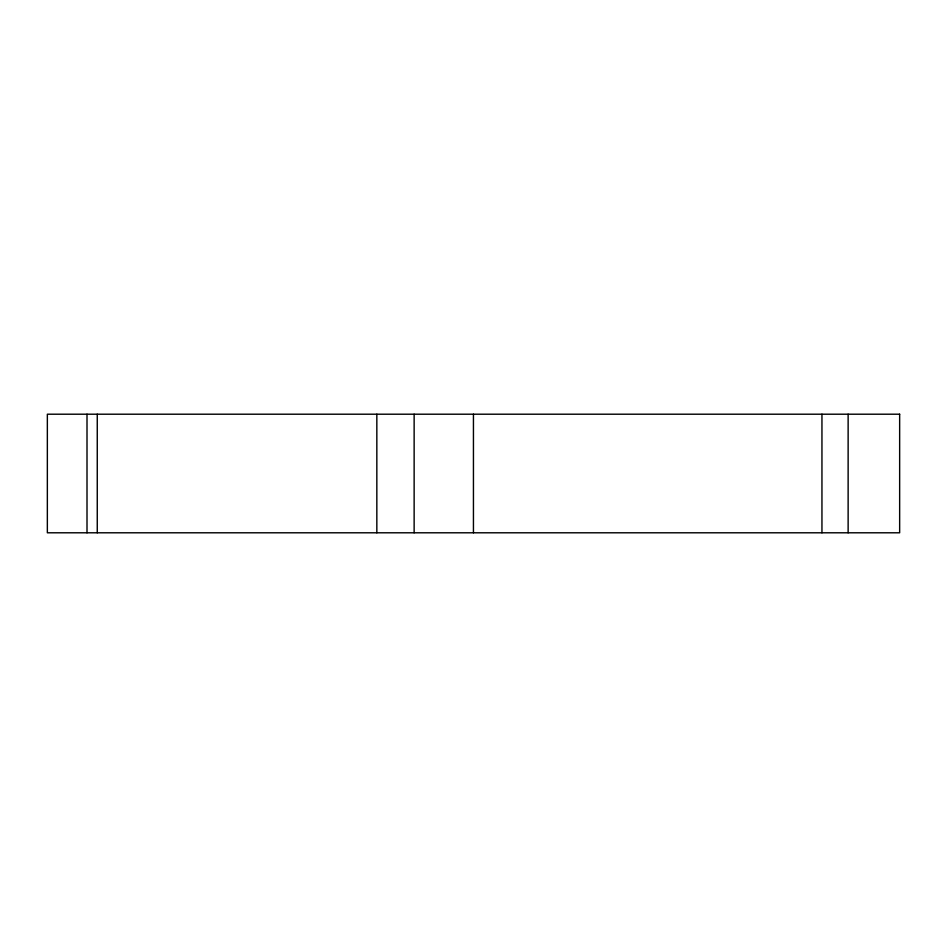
<?xml version="1.0" encoding="UTF-8"?>
<svg xmlns="http://www.w3.org/2000/svg" width="947" height="947" viewBox="0 0 947 947"><rect width="100%" height="100%" fill="white"/><g stroke="black" fill="none" stroke-linecap="round" stroke-linejoin="round"><path stroke-width="1.42" d="M848.133 414.206L848.133 532.794M821.949 414.206L821.949 532.794M473.441 414.206L473.441 532.794M414.135 414.206L414.135 532.794M376.835 414.206L376.835 532.794M97.257 414.206L97.257 532.794M87.006 414.206L87.006 532.794M899.65 414.206L47.35 414.206L47.35 532.794L899.65 532.794L899.65 414.206"/></g></svg>
